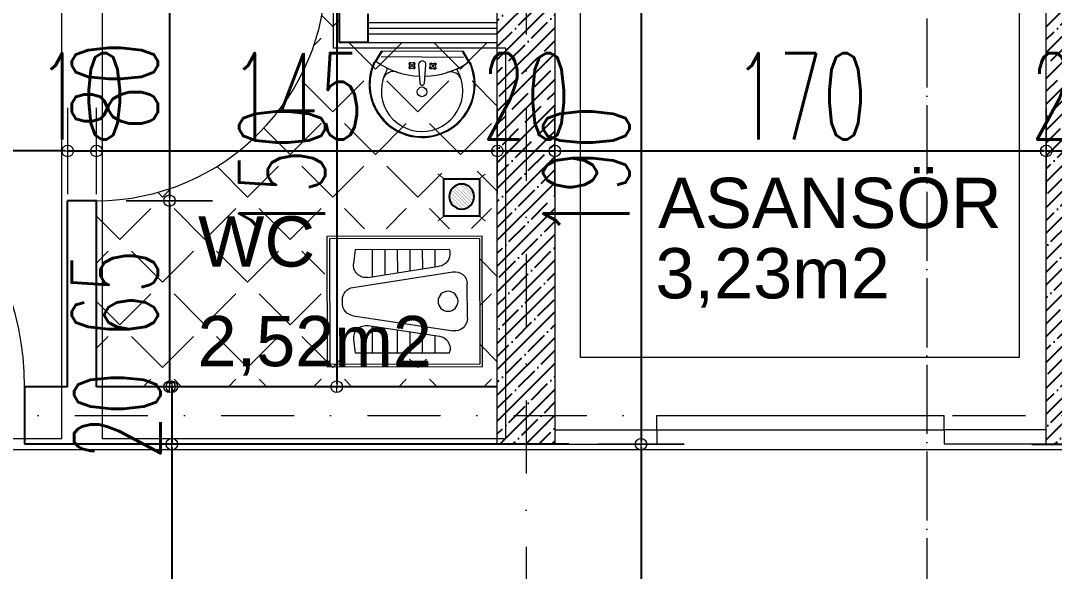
# Model space of a CAD drawing. Header units: millimetres. Extents: x -16104 to 67872, y -88009 to 12107.
# Drawn here: x 15348.4 to 15708, y -6313.7 to -6122.3 of the extents above; entities that cross this region are included whole.
import ezdxf

# ---------------------------------------------------------------- set-up
doc = ezdxf.new("R2010")
doc.units = ezdxf.units.MM
for name, pattern in [('ACAD_ISO04W100', [30, 24, -3, 0, -3]), ('ACAD_ISO07W100', [3, 0, -3]), ('DASHDOTX2', [50.8, 25.4, -12.7, 0, -12.7])]:
    doc.linetypes.add(name, pattern=pattern)
doc.layers.get('0').update_dxf_attribs({"color": 241})
for name, color, linetype, lineweight in [('AKS', 1, 'ACAD_ISO07W100', 5), ('akslar', 144, 'Continuous', 20), ('duvar', 123, 'Continuous', 25), ('emsal&kolon', 1, 'Continuous', 5), ('kapı', 3, 'Continuous', 5), ('OLCU', 54, 'Continuous', 13), ('pencere', 5, 'Continuous', 5), ('SıVA', 40, 'Continuous', 9), ('TARAMA', 8, 'Continuous', 15), ('tefriş', 30, 'Continuous', 5), ('ÖLÇÜ', 252, 'Continuous', 20)]:
    doc.layers.add(name, color=color, linetype=linetype, lineweight=lineweight)
doc.styles.add('DIM', font='Txttw.shx', dxfattribs={"width": 0.6})
doc.dimstyles.new('50', dxfattribs={"dimscale": 0, "dimtxt": 30, "dimasz": 1, "dimexe": 0, "dimexo": 2, "dimgap": 4, "dimtad": 1, "dimdec": 0, "dimzin": 0, "dimdsep": 46, "dimtxsty": 'DIM', "dimblk1": 'DOT', "dimblk2": 'DOT', "dimsah": 1, "dimcen": 1.5, "dimdle": 3, "dimse1": 1, "dimse2": 1, "dimclrd": 256, "dimclre": 9, "dimclrt": 256, "dimadec": 0, "dimazin": 0, "dimtfac": 0.24, "dimtdec": 0, "dimtix": 1, "dimtmove": 2, "dimatfit": 3, "dimldrblk": 'DOT', "dimfxl": 0, "dimtolj": 1, "dimtzin": 15, "dimarcsym": 0})

# ---------------------------------------------------------------- blocks, each defined once
blk = doc.blocks.new('DOT')
for p, q in [((0, 15), (0, -15)), ((-2, 0), (0, 0)), ((2, 0), (0, 0))]:
    blk.add_line(p, q)
blk.add_circle((0, 0), 2)
blk = doc.blocks.new('*D6089')
at = {"layer": 'Defpoints', "color": 0, "transparency": 16777216}
for p in [(15400.12, -6104.87), (15400.12, -6184.87), (15400.12, -6184.87)]:
    blk.add_point(p, dxfattribs=at)
at = {"layer": 'OLCU', "lineweight": -2, "transparency": 16777216}
blk.add_line((15400.12, -6105.87), (15400.12, -6183.87), dxfattribs=at)
for p, rotation in [((15400.12, -6104.87), 90), ((15400.12, -6184.87), 270)]:
    blk.add_blockref('DOT', p, dxfattribs=dict(at, rotation=rotation))
at = {"layer": 'OLCU', "transparency": 16777216, "insert": (15381.12, -6144.87), "char_height": 30, "attachment_point": 5, "rotation": 90, "style": 'DIM'}
blk.add_mtext('\\A1;80', dxfattribs=at)
blk = doc.blocks.new('*D6396')
at = {"layer": 'Defpoints', "color": 0, "transparency": 16777216}
for p in [(15374.71, -6184.87), (15374.71, -6249.56), (15400.12, -6249.56)]:
    blk.add_point(p, dxfattribs=at)
at = {"layer": 'OLCU', "lineweight": -2, "transparency": 16777216}
blk.add_line((15400.12, -6185.87), (15400.12, -6248.56), dxfattribs=at)
for p, rotation in [((15400.12, -6184.87), 90), ((15400.12, -6249.56), 270)]:
    blk.add_blockref('DOT', p, dxfattribs=dict(at, rotation=rotation))
at = {"layer": 'OLCU', "transparency": 16777216, "insert": (15381.12, -6217.22), "char_height": 30, "attachment_point": 5, "rotation": 90, "style": 'DIM'}
blk.add_mtext('\\A1;65', dxfattribs=at)
blk = doc.blocks.new('*D6090')
at = {"layer": 'Defpoints', "color": 0, "transparency": 16777216}
for p in [(15400.96, -6249.56), (15400.96, -6269.56), (15400.96, -6269.56)]:
    blk.add_point(p, dxfattribs=at)
at = {"layer": 'OLCU', "lineweight": -2, "transparency": 16777216}
for p, q in [((15400.96, -6248.56), (15400.96, -6247.56)), ((15400.96, -6249.56), (15400.96, -6269.56)), ((15400.96, -6270.56), (15400.96, -6271.56))]:
    blk.add_line(p, q, dxfattribs=at)
for p, rotation in [((15400.96, -6249.56), 270), ((15400.96, -6269.56), 90)]:
    blk.add_blockref('DOT', p, dxfattribs=dict(at, rotation=rotation))
at = {"layer": 'OLCU', "transparency": 16777216, "insert": (15381.96, -6259.56), "char_height": 30, "attachment_point": 5, "rotation": 90, "style": 'DIM'}
blk.add_mtext('\\A1;20', dxfattribs=at)
blk = doc.blocks.new('*D6091')
at = {"layer": 'Defpoints', "color": 0, "transparency": 16777216}
for p in [(15400.96, -6269.56), (15400.96, -6409.56), (15400.96, -6409.56)]:
    blk.add_point(p, dxfattribs=at)
at = {"layer": 'OLCU', "lineweight": -2, "transparency": 16777216}
blk.add_line((15400.96, -6270.56), (15400.96, -6408.56), dxfattribs=at)
for p, rotation in [((15400.96, -6269.56), 90), ((15400.96, -6409.56), 270)]:
    blk.add_blockref('DOT', p, dxfattribs=dict(at, rotation=rotation))
at = {"layer": 'OLCU', "transparency": 16777216, "insert": (15381.96, -6339.56), "char_height": 30, "attachment_point": 5, "rotation": 90, "style": 'DIM'}
blk.add_mtext('\\A1;140', dxfattribs=at)
blk = doc.blocks.new('*D6402')
at = {"layer": 'Defpoints', "color": 0, "transparency": 16777216}
for p in [(15564.21, -6079.87), (15564.21, -6269.56), (15565.04, -6269.56)]:
    blk.add_point(p, dxfattribs=at)
at = {"layer": 'OLCU', "lineweight": -2, "transparency": 16777216}
blk.add_line((15564.21, -6080.87), (15564.21, -6268.56), dxfattribs=at)
for p, rotation in [((15564.21, -6079.87), 90), ((15564.21, -6269.56), 270)]:
    blk.add_blockref('DOT', p, dxfattribs=dict(at, rotation=rotation))
at = {"layer": 'OLCU', "transparency": 16777216, "insert": (15545.21, -6174.72), "char_height": 30, "attachment_point": 5, "rotation": 90, "style": 'DIM'}
blk.add_mtext('\\A1;190', dxfattribs=at)
blk = doc.blocks.new('*D6097')
at = {"layer": 'Defpoints', "color": 0, "transparency": 16777216}
for p in [(15458.33, -6099.87), (15458.33, -6249.56), (15458.33, -6249.56)]:
    blk.add_point(p, dxfattribs=at)
at = {"layer": 'OLCU', "lineweight": -2, "transparency": 16777216}
blk.add_line((15458.33, -6100.87), (15458.33, -6248.56), dxfattribs=at)
for p, rotation in [((15458.33, -6099.87), 90), ((15458.33, -6249.56), 270)]:
    blk.add_blockref('DOT', p, dxfattribs=dict(at, rotation=rotation))
at = {"layer": 'OLCU', "transparency": 16777216, "insert": (15439.33, -6174.72), "char_height": 30, "attachment_point": 5, "rotation": 90, "style": 'DIM'}
blk.add_mtext('\\A1;150', dxfattribs=at)
blk = doc.blocks.new('*D6404')
at = {"layer": 'Defpoints', "color": 0, "transparency": 16777216}
for p in [(15374.71, -6167.58), (15364.71, -6184.87), (15374.71, -6184.87)]:
    blk.add_point(p, dxfattribs=at)
at = {"layer": 'OLCU', "lineweight": -2, "transparency": 16777216}
for p, q in [((15363.71, -6167.58), (15362.71, -6167.58)), ((15364.71, -6167.58), (15374.71, -6167.58)), ((15375.71, -6167.58), (15376.71, -6167.58))]:
    blk.add_line(p, q, dxfattribs=at)
blk.add_blockref('DOT', (15364.71, -6167.58), dxfattribs=at)
at = {"layer": 'OLCU', "lineweight": -2, "transparency": 16777216, "rotation": 180}
blk.add_blockref('DOT', (15374.71, -6167.58), dxfattribs=at)
at = {"layer": 'OLCU', "transparency": 16777216, "insert": (15369.71, -6148.58), "char_height": 30, "attachment_point": 5, "style": 'DIM'}
blk.add_mtext('\\A1;10', dxfattribs=at)
blk = doc.blocks.new('*D6099')
at = {"layer": 'Defpoints', "color": 0, "transparency": 16777216}
for p in [(15234.71, -6167.58), (15234.71, -6184.87), (15364.71, -6184.87)]:
    blk.add_point(p, dxfattribs=at)
at = {"layer": 'OLCU', "lineweight": -2, "transparency": 16777216}
blk.add_line((15363.71, -6167.58), (15235.71, -6167.58), dxfattribs=at)
at = {"layer": 'OLCU', "lineweight": -2, "transparency": 16777216, "rotation": 180}
blk.add_blockref('DOT', (15234.71, -6167.58), dxfattribs=at)
at = {"layer": 'OLCU', "lineweight": -2, "transparency": 16777216}
blk.add_blockref('DOT', (15364.71, -6167.58), dxfattribs=at)
at = {"layer": 'OLCU', "transparency": 16777216, "insert": (15299.71, -6148.58), "char_height": 30, "attachment_point": 5, "style": 'DIM'}
blk.add_mtext('\\A1;130', dxfattribs=at)
blk = doc.blocks.new('*D6106')
at = {"layer": 'Defpoints', "color": 0, "transparency": 16777216}
for p in [(15374.71, -6167.58), (15514.21, -6167.58), (15514.21, -6167.58)]:
    blk.add_point(p, dxfattribs=at)
at = {"layer": 'OLCU', "lineweight": -2, "transparency": 16777216}
blk.add_line((15375.71, -6167.58), (15513.21, -6167.58), dxfattribs=at)
at = {"layer": 'OLCU', "lineweight": -2, "transparency": 16777216, "rotation": 180}
blk.add_blockref('DOT', (15374.71, -6167.58), dxfattribs=at)
at = {"layer": 'OLCU', "lineweight": -2, "transparency": 16777216}
blk.add_blockref('DOT', (15514.21, -6167.58), dxfattribs=at)
at = {"layer": 'OLCU', "transparency": 16777216, "insert": (15444.46, -6148.58), "char_height": 30, "attachment_point": 5, "style": 'DIM'}
blk.add_mtext('\\A1;145', dxfattribs=at)
blk = doc.blocks.new('*D6405')
at = {"layer": 'Defpoints', "color": 0, "transparency": 16777216}
for p in [(15514.21, -6167.58), (15534.21, -6167.58), (15534.21, -6167.58)]:
    blk.add_point(p, dxfattribs=at)
at = {"layer": 'OLCU', "lineweight": -2, "transparency": 16777216}
for p, q in [((15513.21, -6167.58), (15512.21, -6167.58)), ((15514.21, -6167.58), (15534.21, -6167.58)), ((15535.21, -6167.58), (15536.21, -6167.58))]:
    blk.add_line(p, q, dxfattribs=at)
blk.add_blockref('DOT', (15514.21, -6167.58), dxfattribs=at)
at = {"layer": 'OLCU', "lineweight": -2, "transparency": 16777216, "rotation": 180}
blk.add_blockref('DOT', (15534.21, -6167.58), dxfattribs=at)
at = {"layer": 'OLCU', "transparency": 16777216, "insert": (15524.21, -6148.58), "char_height": 30, "attachment_point": 5, "style": 'DIM'}
blk.add_mtext('\\A1;20', dxfattribs=at)
blk = doc.blocks.new('*D6107')
at = {"layer": 'Defpoints', "color": 0, "transparency": 16777216}
for p in [(15534.21, -6167.58), (15705.21, -6167.58), (15705.21, -6167.58)]:
    blk.add_point(p, dxfattribs=at)
at = {"layer": 'OLCU', "lineweight": -2, "transparency": 16777216}
blk.add_line((15535.21, -6167.58), (15704.21, -6167.58), dxfattribs=at)
at = {"layer": 'OLCU', "lineweight": -2, "transparency": 16777216, "rotation": 180}
blk.add_blockref('DOT', (15534.21, -6167.58), dxfattribs=at)
at = {"layer": 'OLCU', "lineweight": -2, "transparency": 16777216}
blk.add_blockref('DOT', (15705.21, -6167.58), dxfattribs=at)
at = {"layer": 'OLCU', "transparency": 16777216, "insert": (15619.71, -6148.58), "char_height": 30, "attachment_point": 5, "style": 'DIM'}
blk.add_mtext('\\A1;170', dxfattribs=at)
blk = doc.blocks.new('*D6406')
at = {"layer": 'Defpoints', "color": 0, "transparency": 16777216}
for p in [(15705.21, -6167.58), (15725.21, -6167.58), (15725.21, -6167.58)]:
    blk.add_point(p, dxfattribs=at)
at = {"layer": 'OLCU', "lineweight": -2, "transparency": 16777216}
for p, q in [((15704.21, -6167.58), (15703.21, -6167.58)), ((15705.21, -6167.58), (15725.21, -6167.58)), ((15726.21, -6167.58), (15727.21, -6167.58))]:
    blk.add_line(p, q, dxfattribs=at)
blk.add_blockref('DOT', (15705.21, -6167.58), dxfattribs=at)
at = {"layer": 'OLCU', "lineweight": -2, "transparency": 16777216, "rotation": 180}
blk.add_blockref('DOT', (15725.21, -6167.58), dxfattribs=at)
at = {"layer": 'OLCU', "transparency": 16777216, "insert": (15715.21, -6148.58), "char_height": 30, "attachment_point": 5, "style": 'DIM'}
blk.add_mtext('\\A1;20', dxfattribs=at)
blk = doc.blocks.new('*D6320')
at = {"layer": 'Defpoints', "color": 0, "transparency": 16777216}
for p in [(15564.21, -6269.56), (15564.21, -6421.56), (15565.04, -6421.56)]:
    blk.add_point(p, dxfattribs=at)
at = {"layer": 'OLCU', "lineweight": -2, "transparency": 16777216}
blk.add_line((15564.21, -6270.56), (15564.21, -6420.56), dxfattribs=at)
for p, rotation in [((15564.21, -6269.56), 90), ((15564.21, -6421.56), 270)]:
    blk.add_blockref('DOT', p, dxfattribs=dict(at, rotation=rotation))
at = {"layer": 'OLCU', "transparency": 16777216, "insert": (15545.21, -6345.56), "char_height": 30, "attachment_point": 5, "rotation": 90, "style": 'DIM'}
blk.add_mtext('\\A1;152', dxfattribs=at)
blk = doc.blocks.new('hela taşı')
for p, q in [((2105.67, 990.71), (2105.67, 1042.71)), ((2105.67, 1042.71), (2167.67, 1042.71)), ((2106.67, 991.71), (2106.67, 1041.71)), ((2106.67, 1041.71), (2166.67, 1041.71)), ((2166.67, 1041.71), (2166.67, 991.71)), ((2167.67, 1042.71), (2167.67, 990.71)), ((2118.79, 1037.37), (2118.63, 1036.38)), ((2118.79, 1037.37), (2156.43, 1037.37)), ((2124.59, 1037.37), (2124.59, 1030.41)), ((2129.59, 1037.37), (2129.59, 1029.65)), ((2134.59, 1037.37), (2134.59, 1028.88)), ((2139.59, 1037.37), (2139.59, 1028.11)), ((2144.59, 1037.37), (2144.59, 1027.35)), ((2149.59, 1037.37), (2149.59, 1026.58)), ((2156.43, 1037.37), (2157.06, 1031.82)), ((2157.33, 1022.36), (2117.42, 1028.48)), ((2151.33, 1026.32), (2122.82, 1030.68)), ((2111.67, 1009.89), (2111.67, 1023.53)), ((2161.57, 1016), (2161.57, 1017.42)), ((2157.33, 1011.06), (2117.42, 1004.95)), ((2151.33, 1007.11), (2122.82, 1002.74)), ((2129.59, 996.05), (2129.59, 1003.77)), ((2134.59, 996.05), (2134.59, 1004.54)), ((2139.59, 996.05), (2139.59, 1005.31)), ((2144.59, 996.05), (2144.59, 1006.07)), ((2149.59, 996.05), (2149.59, 1006.84)), ((2124.59, 996.05), (2124.59, 1003.01)), ((2156.43, 996.05), (2157.06, 1001.61)), ((2118.79, 996.05), (2118.63, 997.04)), ((2118.79, 996.05), (2156.43, 996.05)), ((2166.67, 991.71), (2106.67, 991.71)), ((2167.67, 990.71), (2105.67, 990.71))]:
    blk.add_line(p, q)
blk.add_circle((2119.38, 1016.71), 4)
for centre, start, end in [((2123.58, 1035.63), 171.289, 261.289), ((2116.67, 1023.53), 81.289, 180), ((2152.09, 1031.26), 261.289, 6.4139), ((2156.57, 1017.42), 0, 81.289), ((2156.57, 1016), 278.711, 360), ((2116.67, 1009.89), 180, 278.711), ((2152.09, 1002.16), 353.5861, 98.711), ((2123.58, 997.8), 98.711, 188.711)]:
    blk.add_arc(centre, 5, start, end)
blk = doc.blocks.new('lavabo')
at = {"layer": 'tefriş', "linetype": 'Continuous'}
for p, q in [((-22.77, -4.94), (-19.92, 0)), ((-22.43, -5.14), (-19.46, 0)), ((-19.92, 0), (19.92, 0)), ((19.46, 0), (22.43, -5.14)), ((19.92, 0), (22.77, -4.94)), ((19.92, -2.7), (-19.92, -2.7)), ((-6.25, -5.54), (-6.77, -6.08)), ((-6.77, -6.08), (-6.31, -7.1)), ((-6.31, -7.1), (-6.71, -8.15)), ((-6.71, -8.15), (-6.17, -8.66)), ((-6.51, -5.81), (-3.84, -8.34)), ((-6.44, -8.41), (-3.91, -5.74)), ((-5.2, -5.94), (-6.25, -5.54)), ((-6.17, -8.66), (-5.15, -8.21)), ((-4.18, -5.48), (-5.2, -5.94)), ((-5.15, -8.21), (-4.1, -8.61)), ((-3.64, -6), (-4.18, -5.48)), ((-4.1, -8.61), (-3.58, -8.07)), ((-4.04, -7.04), (-3.64, -6)), ((-3.58, -8.07), (-4.04, -7.04)), ((-1.17, -15.33), (-1.76, -6.54)), ((1.76, -6.26), (1.14, -15.33)), ((3.38, -5.9), (3.91, -5.38)), ((3.81, -6.94), (3.38, -5.9)), ((3.38, -7.98), (3.81, -6.94)), ((3.91, -8.51), (3.38, -7.98)), ((6.25, -8.24), (3.65, -5.64)), ((6.25, -5.64), (3.65, -8.24)), ((3.91, -5.38), (4.95, -5.81)), ((4.95, -8.08), (3.91, -8.51)), ((4.95, -5.81), (5.99, -5.38)), ((5.99, -8.51), (4.95, -8.08)), ((5.99, -5.38), (6.51, -5.9)), ((6.51, -7.98), (5.99, -8.51)), ((6.51, -5.9), (6.08, -6.94)), ((6.08, -6.94), (6.51, -7.98))]:
    blk.add_line(p, q, dxfattribs=at)
at = {"layer": 'tefriş', "linetype": 'Continuous', "extrusion": (0, 0, -1)}
for centre, major_axis, ratio, start_param, end_param in [((-23.47, -4.54), (-0.566, 0.566), 1, 2.879793, 3.399519), ((0, -6.4), (-1.25, -1.25), 1, 0.7034, 3.844992), ((23.47, -4.54), (-0.566, -0.566), 1, 6.025259, 6.544985), ((0, -16), (-18.1, -18.1), 1, 5.497787, 7.48683), ((0, -16), (-17.82, -17.82), 1, 5.497787, 7.48683), ((-22.66, -5.93), (-0.566, -0.566), 1, 1.203644, 1.828723), ((-22.66, -5.93), (-0.283, 0.283), 1, -0.367152, 0.257926), ((-23.47, -4.54), (-0.849, -0.849), 1, 4.45059, 4.970315), ((-22.3, -6.09), (-0.566, -0.566), 1, 1.828723, 2.945097), ((-0.28, 26.67), (-27.35, -27.35), 1, 5.526576, 6.089571), ((0, -19.04), (-13.92, 13.92), 1, 3.926991, 6.023888), ((-13.8, -15.22), (-3.8, -3.8), 1, 1.128011, 2.639725), ((-17.71, -8.76), (-0.566, -0.566), 1, 2.805213, 4.453092), ((0, -16), (-18.1, -18.1), 1, 3.508745, 5.497787), ((0, -16), (-17.82, -17.82), 1, 3.508745, 5.497787), ((0, -19.04), (-13.92, 13.92), 1, 1.830093, 3.926991), ((0.28, 26.67), (-27.35, -27.35), 1, 4.906004, 5.469573), ((13.8, -15.22), (-3.8, -3.8), 1, 2.072664, 3.584378), ((17.71, -8.76), (-0.566, -0.566), 1, 0.259297, 1.907176), ((22.3, -6.09), (-0.566, 0.566), 1, 0.196496, 1.31287), ((23.47, -4.54), (-0.849, 0.849), 1, 4.454463, 4.974188), ((22.66, -5.93), (-0.283, 0.283), 1, 1.31287, 1.937948), ((22.66, -5.93), (-0.566, 0.566), 1, 1.31287, 1.937948), ((-0.01, -19.56), (0, 2.35), 0.991954, 1.570796326779968, 7.853981633959554), ((-0.01, -15.24), (-0.82, 0.82), 1, 2.438193, 5.415789)]:
    blk.add_ellipse(centre, major_axis=major_axis, ratio=ratio, start_param=start_param, end_param=end_param, dxfattribs=at)
blk = doc.blocks.new('A$C412C2498')
at = {"color": 5, "const_width": 0.6}
for points in [[(3.64, 24.29), (0.19, 27)], [(23.8, 24.29), (27.26, 27)], [(3.64, 2.95), (0.19, 0.24)], [(23.8, 2.95), (27.26, 0.24)]]:
    blk.add_lwpolyline(points, dxfattribs=at)
at = {"color": 5}
blk.add_lwpolyline([(23.8, 24.29), (3.64, 24.29), (3.64, 2.95), (23.8, 2.95)], close=True, dxfattribs=at)
at = {"const_width": 0.1}
for points in [[(6.68, 12.23), (14.63, 20.17)], [(6.76, 14.48), (12.37, 20.1)], [(7.15, 10.44), (16.41, 19.71)], [(7.89, 9.07), (17.79, 18.97)], [(8.8, 8), (18.86, 18.06)], [(9.96, 7.09), (19.77, 16.9)], [(11.26, 6.45), (20.41, 15.6)], [(13.03, 6.04), (20.82, 13.83)], [(14.77, 6.07), (20.78, 12.09)], [(17.41, 7.02), (19.84, 9.45)]]:
    blk.add_lwpolyline(points, dxfattribs=at)
blk.add_circle((13.74, 13.11), 7.12)
blk = doc.blocks.new('A$C5E2C1EC0')
at = {"xscale": 0.6105719971092185, "yscale": 0.6105719971092185, "zscale": 0.6105719971092185}
blk.add_blockref('A$C412C2498', (0, 0), dxfattribs=at)

msp = doc.modelspace()

# ---------------------------------------------------------------- hatches: boundary and pattern name
h = msp.add_hatch()
h.set_pattern_fill('ANSI35,_O', color=256)
h.set_pattern_definition([(45, (3602.555, -17059.605), (-4.490128, 4.490128), []), (45, (3607.0454, -17059.605), (-4.490128, 4.490128), [7.9375, -1.5875, 0, -1.5875])])
h.paths.add_polyline_path([(15524.21, -6259.56), (15514.21, -6259.56), (15514.21, -6269.56), (15524.21, -6269.56)])
h.paths.add_polyline_path([(15534.21, -6259.56), (15524.21, -6259.56), (15524.21, -6269.56), (15534.21, -6269.56)])
h.paths.add_polyline_path([(15534.21, -6079.87), (15705.21, -6079.87), (15705.21, -6259.56), (15715.21, -6259.56), (15715.21, -6059.87), (15524.21, -6059.87), (15524.21, -6259.56), (15534.21, -6259.56)])
h.paths.add_polyline_path([(15524.21, -6059.87), (15514.21, -6059.87), (15514.21, -6259.56), (15524.21, -6259.56)])
h.paths.add_polyline_path([(15725.21, -6259.56), (15715.21, -6259.56), (15715.21, -6269.56), (15725.21, -6269.56)])
h.paths.add_polyline_path([(15715.21, -6259.56), (15705.21, -6259.56), (15705.21, -6269.56), (15715.21, -6269.56)])
h.paths.add_polyline_path([(15725.21, -6079.87), (15725.21, -6059.87), (15715.21, -6059.87), (15715.21, -6259.56), (15725.21, -6259.56)])
h.paths.add_polyline_path([(15522.71, -6203.65), (15522.71, -6145.79), (15567.71, -6145.79), (15567.71, -6203.65)], flags=9)
h.paths.add_polyline_path([(15502.14, -6126.08), (15546.28, -6126.08), (15546.28, -6171.08), (15502.14, -6171.08)], flags=9)
h.paths.add_polyline_path([(15693.14, -6126.08), (15737.28, -6126.08), (15737.28, -6171.08), (15693.14, -6171.08)], flags=9)
h.paths.add_polyline_path([(15467.12, -6085.07), (15536.95, -6083.68), (15536.6, -6065.92), (15466.76, -6067.31)], flags=9)
h.paths.add_polyline_path([(15467.85, -6117.88), (15522.59, -6116.79), (15522.26, -6100.41), (15467.53, -6101.5)], flags=9)
h.paths.add_polyline_path([(15720.37, -6118.3), (15775.11, -6117.21), (15774.78, -6100.82), (15720.05, -6101.91)], flags=9)
h.paths.add_polyline_path([(15712.68, -6085.05), (15782.51, -6083.67), (15782.16, -6065.9), (15712.33, -6067.29)], flags=9)
at = {"layer": 'TARAMA'}
h = msp.add_hatch(dxfattribs=at)
h.set_pattern_fill('ANGLE,_O', color=256, scale=3, angle=45)
h.set_pattern_definition([(135, (27636.858, -17059.605), (14.817423, 14.817423), [15.24, -5.715]), (45, (27636.858, -17059.605), (14.817423, -14.817423), [15.24, -5.715])])
h.paths.add_polyline_path([(15514.21, -6129.87), (15514.21, -6249.56), (15433.77, -6249.56), (15433.77, -6158.83, 0.187215), (15454.71, -6104.87), (15433.77, -6104.87), (15433.77, -6099.87), (15459.21, -6099.87), (15459.21, -6129.87), (15469.21, -6129.87)])
h.paths.add_polyline_path([(15494.9, -6171.67), (15494.9, -6184.69), (15507.22, -6184.69), (15507.22, -6171.67)], flags=16)
h.paths.add_polyline_path([(15496.72, -6178.31), (15501.48, -6173.55, -0.064205), (15502.56, -6173.8), (15496.98, -6179.39, -0.064205)], flags=0)
h.paths.add_polyline_path([(15454.15, -6194.73), (15454.27, -6240.03), (15508.28, -6239.89), (15508.16, -6194.59)], flags=16)
h.paths.add_polyline_path([(15455.02, -6195.6), (15455.13, -6239.16), (15507.41, -6239.02), (15507.29, -6195.46)], flags=0)
h.paths.add_polyline_path([(15469.91, -6199.34), (15469.94, -6208.74), (15491.71, -6205.34), (15491.69, -6199.28)], flags=0)
h.paths.add_polyline_path([(15469.98, -6225.94), (15470, -6235.34), (15491.78, -6235.28), (15491.77, -6229.22)], flags=0)
h.paths.add_polyline_path([(15433.77, -6158.83), (15433.77, -6249.56), (15386.71, -6249.56), (15374.71, -6249.56), (15374.71, -6184.87), (15374.71, -6184.87, 0.210663)])
edge = h.paths.add_edge_path(flags=16)
edge.add_ellipse((15382.37, -6203.89), major_axis=(0.407, 0.407), ratio=1, start_angle=255.3835, end_angle=285.1616)
edge.add_ellipse((15383.37, -6204.47), major_axis=(0.407, 0.407), ratio=1, start_angle=69.3472, end_angle=105.1616)
h.paths.add_polyline_path([(15384.92, -6216.08), (15384.18, -6216.4), (15383.43, -6216.09), (15383.05, -6216.48), (15383.36, -6217.22), (15383.06, -6217.97), (15383.44, -6218.35), (15384.19, -6218.03), (15384.94, -6218.34), (15385.31, -6217.95), (15385, -6217.21), (15385.3, -6216.46)], flags=16)
h.paths.add_polyline_path([(15385.04, -6223.35), (15384.3, -6223.69), (15383.54, -6223.4), (15383.18, -6223.79), (15383.51, -6224.53), (15383.22, -6225.29), (15383.62, -6225.65), (15384.35, -6225.32), (15385.11, -6225.61), (15385.48, -6225.21), (15385.14, -6224.48), (15385.43, -6223.72)], flags=16)
h.paths.add_polyline_path([(15433.77, -6099.87), (15433.77, -6104.87), (15374.71, -6104.87), (15374.71, -6099.87)])
h.paths.add_polyline_path([(15546.28, -6126.08), (15502.14, -6126.08), (15502.14, -6171.08), (15546.28, -6171.08)], flags=9)
h.paths.add_polyline_path([(15486.35, -6185.83), (15398.06, -6185.83), (15398.06, -6215.62), (15486.35, -6215.62)], flags=9)
h.paths.add_polyline_path([(15484.92, -6151.12), (15436.7, -6151.12), (15436.7, -6177.97), (15484.92, -6177.97)], flags=24)
h = msp.add_hatch(dxfattribs=at)
h.set_pattern_fill('ANGLE,_O', color=256, scale=3, angle=45)
h.set_pattern_definition([(45, (3602.555, -17059.605), (-14.817423, 14.817423), [15.24, -5.715]), (135, (3602.555, -17059.605), (-14.817423, -14.817423), [15.24, -5.715])])
h.paths.add_polyline_path([(15725.21, -6129.87), (15725.21, -6249.56), (15805.64, -6249.56), (15805.64, -6158.83, -0.187215), (15784.7, -6104.87), (15805.64, -6104.87), (15805.64, -6099.87), (15780.21, -6099.87), (15780.21, -6129.87), (15770.21, -6129.87)])
h.paths.add_polyline_path([(15744.51, -6171.67), (15744.51, -6184.69), (15732.2, -6184.69), (15732.2, -6171.67)], flags=16)
h.paths.add_polyline_path([(15742.71, -6177.87, -1), (15734.02, -6177.87, -1)], flags=0)
h.paths.add_polyline_path([(15785.27, -6194.73), (15785.15, -6240.03), (15731.13, -6239.89), (15731.25, -6194.59)], flags=16)
h.paths.add_polyline_path([(15784.39, -6195.6), (15784.28, -6239.16), (15732.01, -6239.02), (15732.12, -6195.46)], flags=0)
h.paths.add_polyline_path([(15769.5, -6199.34), (15769.48, -6208.74), (15747.71, -6205.34), (15747.72, -6199.28)], flags=0)
h.paths.add_polyline_path([(15769.43, -6225.94), (15769.41, -6235.34), (15747.63, -6235.28), (15747.64, -6229.22)], flags=0)
h.paths.add_polyline_path([(15864.71, -6184.87), (15864.7, -6184.87, -0.210663), (15805.64, -6158.83), (15805.64, -6249.56), (15852.71, -6249.56), (15864.71, -6249.56)])
h.paths.add_polyline_path([(15854.11, -6216.46), (15854.49, -6216.08), (15855.24, -6216.4), (15855.99, -6216.09), (15856.36, -6216.48), (15856.05, -6217.22), (15856.35, -6217.97), (15855.97, -6218.35), (15855.23, -6218.03), (15854.48, -6218.34), (15854.1, -6217.95), (15854.41, -6217.21)], flags=16)
h.paths.add_polyline_path([(15854.38, -6223.35), (15855.11, -6223.69), (15855.87, -6223.4), (15856.24, -6223.79), (15855.9, -6224.53), (15856.19, -6225.29), (15855.8, -6225.65), (15855.06, -6225.32), (15854.3, -6225.61), (15853.94, -6225.21), (15854.27, -6224.48), (15853.99, -6223.72)], flags=16)
h.paths.add_polyline_path([(15805.64, -6099.87), (15805.64, -6104.87), (15864.71, -6104.87), (15864.71, -6099.87)])
h.paths.add_polyline_path([(15693.14, -6126.08), (15737.28, -6126.08), (15737.28, -6171.08), (15693.14, -6171.08)], flags=9)
h.paths.add_polyline_path([(15753.07, -6185.83), (15841.35, -6185.83), (15841.35, -6215.62), (15753.07, -6215.62)], flags=9)
h.paths.add_polyline_path([(15754.5, -6151.12), (15802.71, -6151.12), (15802.71, -6177.97), (15754.5, -6177.97)], flags=24)

# ---------------------------------------------------------------- linework, layer by layer
at = {"layer": 'AKS', "color": 1, "linetype": 'ACAD_ISO04W100'}
msp.add_line((15663.68, -5369.07), (15663.68, -7691.51), dxfattribs=at)
at = {"layer": 'akslar', "linetype": 'DASHDOTX2'}
for p, q in [((15524.21, -5134.56), (15524.21, -7944.06)), ((14094.71, -6259.56), (17144.71, -6259.56))]:
    msp.add_line(p, q, dxfattribs=at)
at = {"layer": 'duvar'}
for p, q in [((15459.21, -6099.87), (15459.21, -6129.87)), ((15469.21, -6119.87), (15469.21, -6129.87)), ((15469.21, -6129.87), (15459.21, -6129.87)), ((15364.71, -6249.56), (15364.71, -6184.87)), ((15374.71, -6184.87), (15364.71, -6184.87)), ((15374.71, -6249.56), (15374.71, -6184.87)), ((15374.71, -6249.56), (15374.71, -6184.87)), ((15374.71, -6249.56), (15374.71, -6184.87)), ((15364.71, -6249.56), (15349.71, -6249.56)), ((15364.71, -6249.56), (15349.71, -6249.56)), ((15349.71, -6249.56), (15349.71, -6269.56)), ((15514.21, -6249.56), (15374.71, -6249.56)), ((15539.21, -6269.56), (15349.71, -6269.56)), ((15539.21, -6269.56), (15349.71, -6269.56)), ((15408.71, -6269.56), (15374.71, -6269.56)), ((15408.71, -6269.56), (15386.71, -6269.56)), ((15519.21, -6269.56), (15418.71, -6269.56)), ((15700.21, -6269.56), (15879.71, -6269.56)), ((15700.21, -6269.56), (15889.71, -6269.56))]:
    msp.add_line(p, q, dxfattribs=at)
at = {"layer": 'emsal&kolon'}
msp.add_lwpolyline([(15534.21, -6269.56), (15514.21, -6269.56), (15514.21, -6059.87), (15725.21, -6059.87), (15725.21, -6079.87), (15725.21, -6269.56), (15705.21, -6269.56), (15705.21, -6079.87), (15534.21, -6079.87), (15534.21, -6269.56)], dxfattribs=at)
at = {"layer": 'kapı'}
for p, q in [((15569.71, -6259.56), (15669.71, -6259.56)), ((15569.71, -6264.56), (15569.71, -6259.56)), ((15669.71, -6264.56), (15669.71, -6259.56)), ((15534.21, -6264.56), (15569.71, -6264.56)), ((15569.71, -6264.56), (15569.71, -6269.56)), ((15569.71, -6264.56), (15669.71, -6264.56)), ((15669.71, -6264.56), (15669.71, -6269.56)), ((15705.21, -6264.56), (15669.71, -6264.56)), ((15539.21, -6269.56), (15569.71, -6269.56)), ((15700.21, -6269.56), (15669.71, -6269.56))]:
    msp.add_line(p, q, dxfattribs=at)
for centre, radius, start, end in [((15374.71, -6104.87), 80, 270, 0), ((15249.71, -6249.56), 100, 0, 90)]:
    msp.add_arc(centre, radius, start, end, dxfattribs=at)
at = {"layer": 'pencere'}
for p, q in [((15469.21, -6122.87), (15514.21, -6122.87)), ((15469.21, -6124.87), (15514.21, -6124.87)), ((15469.21, -6126.87), (15514.21, -6126.87)), ((15469.21, -6129.87), (15514.21, -6129.87))]:
    msp.add_line(p, q, dxfattribs=at)
at = {"layer": 'SıVA'}
for points in [[(15402.71, -5921.87), (15264.71, -5921.87), (15174.71, -5921.87), (15039.71, -5921.87), (14949.71, -5921.87), (14741.71, -5921.87), (14741.71, -6047.87), (15129.71, -6047.87), (15236.71, -6047.87), (15236.71, -6267.56), (15362.71, -6267.56), (15362.71, -6087.87), (15402.71, -6087.87)], [(15376.71, -6101.87), (15376.71, -6184.87), (15376.71, -6267.56), (15517.21, -6267.56), (15517.21, -6131.87), (15457.21, -6131.87), (15457.21, -6101.87)], [(15992.71, -6547.56), (15992.71, -6271.56), (15879.71, -6271.56), (15349.71, -6271.56), (15246.71, -6271.56), (15246.71, -6547.56), (15364.71, -6547.56)]]:
    msp.add_lwpolyline(points, close=True, dxfattribs=at)
at = {"layer": 'ÖLÇÜ'}
msp.add_lwpolyline([(15543.2, -6107.15), (15695.82, -6107.15), (15695.82, -6239.37), (15543.2, -6239.37)], close=True, dxfattribs=at)

# ---------------------------------------------------------------- block references
at = {"ltscale": 50, "xscale": -1, "rotation": 180}
msp.add_blockref('A$C5E2C1EC0', (15493.42, -6175.44), dxfattribs=at)
at = {"layer": 'tefriş', "xscale": -0.7200000000257735, "yscale": 0.720000000030268, "zscale": 0.7200000000000002, "rotation": 359.6165226518136}
msp.add_blockref('lavabo', (15488.12, -6132.94), dxfattribs=at)
at = {"layer": 'tefriş', "lineweight": 25, "xscale": -0.8711999999906481, "yscale": 0.8712000000014086, "zscale": 0.8712000000000001, "rotation": 0.1493192762102069}
msp.add_blockref('hela taşı', (17345.76, -7100.8), dxfattribs=at)

# ---------------------------------------------------------------- texts
at = {"layer": 'emsal&kolon', "char_height": 17.5, "width": 1076.8413}
for s, insert, attachment_point in [('{\\fArial|b0|i0|c162|p34;ASANSÖR}', (15689.69, -6194.65), 9), ('{\\fArial|b0|i0|c162|p34;WC}', (15450.81, -6208.05), 9), ('{\\fArial|b0|i0|c162|p34;3,23m2}', (15650.77, -6222.11), 9), ('{\\fArial|b0|i0|c162|p34;2,52m2}', (15409.91, -6245.7), 7)]:
    msp.add_mtext(s, dxfattribs=dict(at, insert=insert, attachment_point=attachment_point))

# ---------------------------------------------------------------- dimensions: what is measured, and where the dimension line sits
at = {"layer": 'OLCU'}
for base, p1, p2, text, picture, middle in [((15564.21, -6269.56), (15564.21, -6079.87), (15565.04, -6269.56), '190', '*D6402', (15545.21, -6174.72)), ((15458.33, -6249.56), (15458.33, -6099.87), (15458.33, -6249.56), '150', '*D6097', (15439.33, -6174.72)), ((15400.96, -6409.56), (15400.96, -6269.56), (15400.96, -6409.56), '140', '*D6091', (15381.96, -6339.56)), ((15564.21, -6421.56), (15564.21, -6269.56), (15565.04, -6421.56), '152', '*D6320', (15545.21, -6345.56))]:
    dim = msp.add_linear_dim(base=base, p1=p1, p2=p2, angle=90, text=text, dimstyle='50', override={"dimscale": 1}, dxfattribs=at)
    dim.commit()
    dim.dimension.update_dxf_attribs({"geometry": picture, "text_midpoint": middle})
for base, p1, p2, picture, middle in [((15400.12, -6184.87), (15400.12, -6104.87), (15400.12, -6184.87), '*D6089', (15381.12, -6144.87)), ((15400.12, -6249.56), (15374.71, -6184.87), (15374.71, -6249.56), '*D6396', (15381.12, -6217.22)), ((15400.96, -6269.56), (15400.96, -6249.56), (15400.96, -6269.56), '*D6090', (15381.96, -6259.56))]:
    dim = msp.add_linear_dim(base=base, p1=p1, p2=p2, angle=90, dimstyle='50', override={"dimscale": 1}, dxfattribs=at)
    dim.commit()
    dim.dimension.update_dxf_attribs({"geometry": picture, "text_midpoint": middle})
for base, p1, p2, picture, middle in [((15234.71, -6167.58), (15364.71, -6184.87), (15234.71, -6184.87), '*D6099', (15299.71, -6148.58)), ((15374.71, -6167.58), (15364.71, -6184.87), (15374.71, -6184.87), '*D6404', (15369.71, -6148.58)), ((15534.21, -6167.58), (15514.21, -6167.58), (15534.21, -6167.58), '*D6405', (15524.21, -6148.58)), ((15725.21, -6167.58), (15705.21, -6167.58), (15725.21, -6167.58), '*D6406', (15715.21, -6148.58))]:
    dim = msp.add_linear_dim(base=base, p1=p1, p2=p2, dimstyle='50', override={"dimscale": 1}, dxfattribs=at)
    dim.commit()
    dim.dimension.update_dxf_attribs({"geometry": picture, "text_midpoint": middle})
for base, p1, p2, text, picture, middle in [((15514.21, -6167.58), (15374.71, -6167.58), (15514.21, -6167.58), '145', '*D6106', (15444.46, -6148.58)), ((15705.21, -6167.58), (15534.21, -6167.58), (15705.21, -6167.58), '170', '*D6107', (15619.71, -6148.58))]:
    dim = msp.add_linear_dim(base=base, p1=p1, p2=p2, text=text, dimstyle='50', override={"dimscale": 1}, dxfattribs=at)
    dim.commit()
    dim.dimension.update_dxf_attribs({"geometry": picture, "text_midpoint": middle})

doc.saveas('drawing.dxf')
